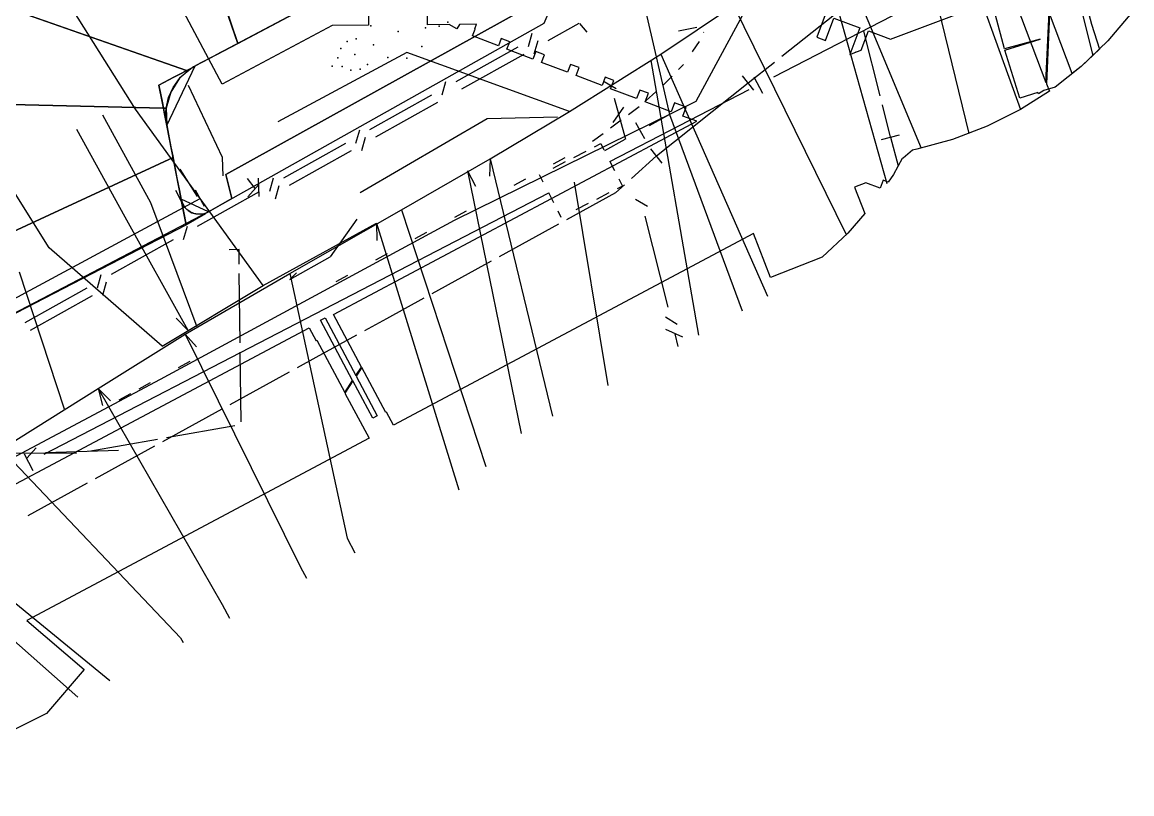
# Model space of a CAD drawing. Header units: metres. Extents: x 17314 to 17509, y 13897 to 14299.
# Drawn here: x 17433.1 to 17493.1, y 13914.4 to 13956.1 of the extents above; entities that cross this region are included whole.
import ezdxf

# ---------------------------------------------------------------- set-up
doc = ezdxf.new("R2010")
doc.units = ezdxf.units.M
for name, color, linetype in [('BOUNDARY', 7, 'Continuous'), ('BUSH', 7, 'Continuous'), ('CURB', 7, 'Continuous'), ('ELECTR_CABLE', 7, 'Continuous'), ('ELECTR_CABLE_COMM', 7, 'Continuous'), ('GRASS', 7, 'Continuous'), ('GROUND', 7, 'Continuous'), ('HEAT', 7, 'Continuous'), ('OVERHEAD_POWER_LINE', 7, 'Continuous'), ('SEWER', 7, 'Continuous'), ('SIDEWALK_PATH', 7, 'Continuous'), ('TREE', 7, 'Continuous'), ('WATER_PIPELINE', 7, 'Continuous')]:
    doc.layers.add(name, color=color, linetype=linetype)

msp = doc.modelspace()

# ---------------------------------------------------------------- linework, layer by layer
at = {"layer": 'BOUNDARY'}
msp.add_lwpolyline([(17463.279, 13958.479), (17444.112, 13947.837), (17444.432, 13946.539), (17443.176, 13945.819), (17425.507, 13936.593)], dxfattribs=at)
at = {"layer": 'BUSH'}
for p in [(17451.96, 13955.874), (17455.642, 13955.855), (17456.113, 13956.067), (17454.916, 13955.771), (17450.677, 13955.032), (17451.162, 13955.178), (17452.104, 13954.857), (17454.703, 13954.767), (17450.172, 13954.137), (17450.323, 13954.642), (17451.097, 13954.332), (17452.867, 13954.17), (17453.894, 13954.134), (17449.854, 13953.7), (17450.396, 13953.668), (17450.87, 13953.486), (17451.37, 13953.533), (17451.771, 13953.793)]:
    msp.add_point(p, dxfattribs=at)
at = {"layer": 'CURB'}
for points in [[(17443.176, 13945.819), (17441.697, 13946.496), (17440.921, 13950.488), (17442.462, 13953.711), (17462.497, 13964.329), (17463.965, 13963.478)], [(17463.934, 13963.694), (17464.184, 13962.723), (17461.309, 13955.997), (17443.168, 13945.814), (17443.101, 13945.78)], [(17395.155, 13915.057), (17398.874, 13914.351), (17404.749, 13917.521), (17404.392, 13918.181), (17406.152, 13919.131), (17406.509, 13918.472), (17429.462, 13930.862), (17440.578, 13936.77), (17456.483, 13945.373), (17469.552, 13951.806), (17473.008, 13958.212)], [(17469.947, 13955.515), (17469.959, 13955.54)], [(17469.368, 13954.505), (17469.726, 13955.033)], [(17469.341, 13954.467), (17469.368, 13954.505)], [(17468.596, 13953.511), (17468.864, 13953.792)], [(17467.743, 13952.646), (17468.248, 13953.152)], [(17466.843, 13951.831), (17467.374, 13952.309)], [(17465.887, 13951.083), (17466.461, 13951.509)], [(17464.912, 13950.358), (17465.486, 13950.785)], [(17463.936, 13949.634), (17464.51, 13950.06)], [(17461.839, 13948.416), (17462.468, 13948.756)], [(17459.701, 13947.261), (17460.33, 13947.601)], [(17456.495, 13945.528), (17457.124, 13945.868)], [(17454.357, 13944.373), (17454.986, 13944.713)], [(17452.22, 13943.218), (17452.849, 13943.558)], [(17450.083, 13942.06), (17450.711, 13942.402)], [(17441.551, 13937.407), (17442.178, 13937.749)], [(17439.417, 13936.244), (17440.045, 13936.586)], [(17438.351, 13935.662), (17438.978, 13936.004)]]:
    msp.add_lwpolyline(points, dxfattribs=at)
at = {"layer": 'ELECTR_CABLE'}
for points in [[(17481.15, 13962.93), (17484.283, 13950.057)], [(17483.722, 13960.7), (17487.085, 13951.346)], [(17476.28, 13960.05), (17479.866, 13947.344)], [(17477.04, 13960.46), (17481.713, 13949.263)], [(17439.219, 13951.369), (17434.992, 13958.102)], [(17467.63, 13954.34), (17471.57, 13956.97)], [(17471.57, 13956.97), (17477.658, 13944.586)], [(17474.173, 13954.23), (17477.02, 13956.494)], [(17479.495, 13952.091), (17478.619, 13955.592)], [(17453.899, 13954.425), (17446.932, 13950.684)], [(17462.69, 13951.25), (17453.899, 13954.425)], [(17462.69, 13951.25), (17467.63, 13954.34)], [(17467.63, 13954.34), (17473.401, 13941.251)], [(17467.09, 13954), (17469.668, 13939.151)], [(17472.358, 13952.787), (17473.781, 13953.919)], [(17472.669, 13952.396), (17472.047, 13953.178)], [(17443.928, 13948.763), (17442.097, 13952.656)], [(17467.402, 13948.842), (17472.358, 13952.787)], [(17446.14, 13941.84), (17439.219, 13951.369)], [(17458.41, 13948.68), (17462.69, 13951.25)], [(17480.054, 13949.855), (17479.616, 13951.606)], [(17434.551, 13943.88), (17430.324, 13950.613)], [(17440.056, 13946.306), (17437.468, 13951.041)], [(17458.242, 13950.84), (17451.374, 13946.851)], [(17462.04, 13950.93), (17458.242, 13950.84)], [(17438.66, 13945.538), (17436.063, 13950.267)], [(17479.572, 13949.724), (17480.536, 13949.986)], [(17480.054, 13949.855), (17480.476, 13948.307)], [(17443.966, 13947.772), (17443.928, 13948.763)], [(17453.61, 13945.93), (17458.41, 13948.68)], [(17458.41, 13948.68), (17458.379, 13947.746)], [(17458.41, 13948.68), (17461.782, 13934.772)], [(17466.044, 13947.62), (17467.402, 13948.842)], [(17467.713, 13948.451), (17467.091, 13949.233)], [(17441.633, 13948.133), (17442.567, 13946.653)], [(17457.18, 13948.03), (17460.075, 13933.824)], [(17457.18, 13948.03), (17457.605, 13947.198)], [(17441.866, 13946.092), (17441.4, 13946.976)], [(17442.954, 13946.107), (17442.48, 13946.987)], [(17462.553, 13945.409), (17465.207, 13946.867)], [(17465.207, 13946.867), (17465.672, 13947.286)], [(17427.103, 13938.131), (17442.717, 13946.547)], [(17442.558, 13939.584), (17440.056, 13946.306)], [(17447.57, 13942.48), (17453.61, 13945.93)], [(17453.61, 13945.93), (17458.177, 13932.043)], [(17442.076, 13939.403), (17438.66, 13945.538)], [(17446.14, 13941.84), (17452.26, 13945.21)], [(17452.26, 13945.21), (17456.705, 13930.778)], [(17452.26, 13945.21), (17452.286, 13944.276)], [(17458.912, 13943.409), (17462.115, 13945.168)], [(17440.67, 13938.56), (17434.551, 13943.88)], [(17444.826, 13943.78), (17444.286, 13943.763)], [(17444.836, 13942.991), (17444.826, 13943.78)], [(17455.272, 13941.409), (17458.474, 13943.168)], [(17435.38, 13935.15), (17432.946, 13942.553)], [(17441.91, 13939.21), (17447.57, 13942.48)], [(17444.89, 13938.731), (17444.842, 13942.491)], [(17447.57, 13942.48), (17450.669, 13928.171)], [(17440.67, 13938.56), (17446.14, 13941.84)], [(17452.81, 13940.056), (17454.834, 13941.168)], [(17442.076, 13939.403), (17441.42, 13940.068)], [(17451.631, 13939.408), (17452.81, 13940.056)], [(17437.21, 13936.26), (17441.91, 13939.21)], [(17441.91, 13939.21), (17448.157, 13926.6)], [(17441.91, 13939.21), (17442.534, 13938.515)], [(17448.993, 13937.959), (17451.193, 13939.168)], [(17444.944, 13934.472), (17444.896, 13938.231)], [(17447.991, 13937.408), (17448.993, 13937.959)], [(17444.35, 13935.408), (17447.553, 13937.167)], [(17431.98, 13932.98), (17437.21, 13936.26)], [(17437.21, 13936.26), (17443.921, 13924.586)], [(17437.21, 13936.26), (17437.442, 13935.355)], [(17437.21, 13936.26), (17437.875, 13935.604)], [(17440.71, 13933.408), (17443.912, 13935.167)], [(17440.903, 13933.612), (17444.607, 13934.257)], [(17436.707, 13932.881), (17440.411, 13933.526)], [(17437.069, 13931.408), (17440.271, 13933.167)], [(17431.98, 13932.98), (17441.669, 13922.787)], [(17432.457, 13932.787), (17436.041, 13932.765)], [(17433.428, 13929.407), (17436.631, 13931.167)], [(17426.67, 13929.61), (17437.847, 13920.474)], [(17425.53, 13928.93), (17436.115, 13919.57)], [(17450.669, 13928.171), (17451.087, 13927.387)], [(17448.157, 13926.6), (17448.467, 13926.019)], [(17443.921, 13924.586), (17444.314, 13923.851)], [(17441.669, 13922.787), (17441.801, 13922.539)]]:
    msp.add_lwpolyline(points, dxfattribs=at)
at = {"layer": 'ELECTR_CABLE_COMM'}
for points in [[(17489.391, 13960.65), (17490.995, 13954.28)], [(17461.549, 13955.084), (17463.228, 13956.023)], [(17463.244, 13956.005), (17463.637, 13955.529)], [(17460.471, 13954.751), (17460.675, 13955.472)], [(17469.576, 13955.777), (17468.592, 13955.593)], [(17456.567, 13952.871), (17459.919, 13954.745)], [(17460.793, 13954.358), (17460.997, 13955.079)], [(17456.883, 13952.475), (17460.24, 13954.352)], [(17455.811, 13952.144), (17456.014, 13952.865)], [(17464.577, 13952.863), (17465.229, 13952.494)], [(17451.906, 13950.264), (17455.258, 13952.138)], [(17452.217, 13949.865), (17455.574, 13951.742)], [(17465.104, 13951.956), (17465.718, 13949.742)], [(17465.626, 13951.471), (17465.044, 13950.657)], [(17451.15, 13949.537), (17451.354, 13950.258)], [(17451.46, 13949.138), (17451.664, 13949.859)], [(17447.245, 13947.657), (17450.597, 13949.532)], [(17447.55, 13947.255), (17450.908, 13949.132)], [(17446.489, 13946.93), (17446.693, 13947.652)], [(17442.584, 13945.05), (17445.936, 13946.925)], [(17446.794, 13946.528), (17446.998, 13947.249)], [(17466.264, 13946.51), (17466.908, 13946.126)], [(17466.77, 13945.591), (17468.018, 13940.667)], [(17441.828, 13944.324), (17442.032, 13945.045)], [(17437.924, 13942.444), (17441.275, 13944.318)], [(17437.167, 13941.717), (17437.371, 13942.438)], [(17433.263, 13939.837), (17436.614, 13941.711)], [(17437.461, 13941.308), (17437.665, 13942.03)], [(17433.551, 13939.425), (17436.908, 13941.303)], [(17467.881, 13940.132), (17468.524, 13939.748)], [(17468.818, 13939.042), (17467.906, 13939.453)], [(17468.387, 13939.213), (17468.559, 13938.535)], [(17433.353, 13932.504), (17433.865, 13933.051)], [(17434.359, 13932.802), (17438.311, 13932.932)]]:
    msp.add_lwpolyline(points, dxfattribs=at)
at = {"layer": 'GRASS'}
msp.add_lwpolyline([(17447.053, 13956.125), (17446.611, 13955.892), (17445.991, 13955.565), (17445.548, 13955.332), (17444.928, 13955.005), (17444.486, 13954.772), (17443.866, 13954.445), (17443.423, 13954.212), (17442.803, 13953.885), (17442.361, 13953.652), (17442.314, 13953.627), (17441.614, 13953.042), (17441.13, 13952.291), (17440.889, 13951.431), (17440.916, 13950.518), (17441.012, 13950.02), (17441.146, 13949.332), (17441.241, 13948.841), (17441.375, 13948.153), (17441.47, 13947.662), (17441.604, 13946.974), (17441.699, 13946.483), (17441.779, 13946.25), (17441.904, 13946.054), (17442.071, 13945.892), (17442.273, 13945.772), (17442.498, 13945.703), (17442.73, 13945.688), (17442.959, 13945.727), (17443.176, 13945.819), (17444.432, 13946.539), (17444.112, 13947.837), (17463.279, 13958.479)], dxfattribs=at)
at = {"layer": 'GROUND'}
msp.add_lwpolyline([(17463.279, 13958.479), (17444.112, 13947.837), (17444.432, 13946.539), (17443.176, 13945.819), (17443.012, 13945.733), (17442.816, 13945.696), (17442.601, 13945.689), (17442.389, 13945.729), (17442.189, 13945.814), (17442.012, 13945.941), (17441.868, 13946.101), (17441.761, 13946.288), (17441.697, 13946.496), (17441.604, 13946.974), (17441.256, 13948.765), (17441.256, 13948.765), (17440.921, 13950.488), (17440.783, 13951.199), (17440.916, 13950.518), (17440.883, 13950.742), (17440.868, 13950.968), (17440.869, 13951.194), (17440.888, 13951.419), (17441.019, 13952.004), (17441.26, 13952.546), (17441.604, 13953.03), (17442.04, 13953.44), (17441.991, 13953.457), (17442.314, 13953.627), (17442.387, 13953.67), (17442.462, 13953.711), (17444.761, 13954.929), (17454.49, 13960.085)], dxfattribs=at)
at = {"layer": 'HEAT'}
msp.add_lwpolyline([(17486.601, 13972.2), (17490.934, 13955.96), (17491.35, 13954.623), (17490.359, 13953.668), (17488.954, 13952.561), (17488.343, 13952.371), (17488.063, 13952.207), (17488.025, 13952.272), (17487.045, 13951.967), (17486.238, 13954.562), (17488.148, 13955.156), (17486.215, 13954.64), (17481.861, 13970.957)], dxfattribs=at)
at = {"layer": 'OVERHEAD_POWER_LINE'}
for points in [[(17451.192, 13945.425), (17449.752, 13943.381)], [(17447.57, 13942.16), (17449.752, 13943.381)], [(17447.94, 13942.521), (17447.57, 13942.16)]]:
    msp.add_lwpolyline(points, dxfattribs=at)
at = {"layer": 'SEWER'}
for points in [[(17428.809, 13929.012), (17448.613, 13939.555), (17448.989, 13938.849), (17449.036, 13938.875), (17450.54, 13936.05), (17450.969, 13936.702), (17449.236, 13939.957), (17449.481, 13940.087), (17451.143, 13936.966), (17451.446, 13937.426), (17449.937, 13940.26), (17469.574, 13950.715), (17468.826, 13950.988), (17469.004, 13951.476), (17468.377, 13951.709), (17468.194, 13951.229), (17466.792, 13951.763), (17466.97, 13952.23), (17466.501, 13952.404), (17466.325, 13951.941), (17464.923, 13952.476), (17465.094, 13952.925), (17464.626, 13953.099), (17464.456, 13952.654), (17463.054, 13953.188), (17463.219, 13953.62), (17462.75, 13953.793), (17462.587, 13953.366), (17461.186, 13953.901), (17461.343, 13954.315), (17460.875, 13954.488), (17460.719, 13954.079), (17459.317, 13954.613), (17459.468, 13955.009), (17458.999, 13955.183), (17458.85, 13954.792), (17457.448, 13955.326), (17457.592, 13955.704), (17457.572, 13955.712), (17457.665, 13955.963), (17456.744, 13955.954), (17456.611, 13955.714), (17456.188, 13955.948), (17455.025, 13955.936), (17455.005, 13957.936)], [(17451.805, 13957.904), (17451.825, 13955.904), (17449.866, 13955.885), (17443.906, 13952.723), (17441.095, 13958.024)], [(17476.515, 13956.47), (17476.065, 13955.259), (17476.534, 13955.085), (17476.984, 13956.296), (17478.39, 13955.773), (17477.85, 13954.322), (17478.18, 13954.447), (17478.19, 13954.472), (17478.219, 13954.461), (17478.471, 13954.556), (17478.858, 13955.598), (17480.052, 13955.154), (17486.638, 13957.645), (17488.463, 13952.818), (17488.628, 13956.618)], [(17493.105, 13956.597), (17491.806, 13955.063), (17490.359, 13953.668), (17489.885, 13953.294), (17488.66, 13956.535), (17488.495, 13952.735), (17488.645, 13952.338), (17487.084, 13951.346), (17485.289, 13950.443), (17483.411, 13949.725), (17481.471, 13949.199), (17481.244, 13949.149), (17480.739, 13948.728), (17480.695, 13948.698), (17480.213, 13947.838), (17479.927, 13947.43), (17479.663, 13947.527), (17479.505, 13947.093), (17478.718, 13947.38), (17478.11, 13947.15), (17478.661, 13945.731), (17477.745, 13944.67), (17476.364, 13943.361), (17473.567, 13942.275), (17472.646, 13944.647), (17453.18, 13934.283), (17452.804, 13934.99), (17452.756, 13934.964), (17451.461, 13937.397), (17451.158, 13936.937), (17452.301, 13934.791), (17452.056, 13934.66), (17450.984, 13936.673), (17450.556, 13936.021), (17451.856, 13933.579), (17433.345, 13923.723), (17436.451, 13921.072), (17434.414, 13918.686), (17434.376, 13918.667), (17431.623, 13917.305)], [(17445.705, 13947.084), (17445.278, 13947.625)], [(17445.909, 13946.654), (17445.877, 13947.644)], [(17445.889, 13947.292), (17445.309, 13946.635)]]:
    msp.add_lwpolyline(points, dxfattribs=at)
at = {"layer": 'SIDEWALK_PATH'}
for points in [[(17441.991, 13953.457), (17442.314, 13953.627), (17442.387, 13953.67), (17442.462, 13953.711), (17444.761, 13954.929), (17442.444, 13961.655), (17441.975, 13961.766), (17441.468, 13961.948), (17440.977, 13962.19), (17440.511, 13962.49), (17440.083, 13962.843), (17439.721, 13963.22), (17439.368, 13963.678), (17439.093, 13964.141), (17438.985, 13964.437), (17438.916, 13964.651), (17438.843, 13964.837), (17438.744, 13965.12), (17438.667, 13965.409), (17438.623, 13965.603), (17438.586, 13965.798), (17438.567, 13965.944), (17423.004, 13962.022), (17423.266, 13960.022)], [(17444.761, 13954.929), (17454.49, 13960.085), (17452.067, 13965.592), (17447.075, 13962.946), (17446.681, 13962.755), (17446.274, 13962.594), (17445.857, 13962.463), (17445.43, 13962.362), (17445.139, 13962.213), (17444.508, 13961.89), (17444.063, 13961.662), (17443.966, 13961.613), (17443.491, 13961.573), (17442.996, 13961.582), (17442.488, 13961.645)], [(17423.262, 13960.023), (17423.328, 13959.521), (17423.393, 13959.025), (17423.488, 13958.312), (17423.553, 13957.816), (17423.647, 13957.103), (17423.713, 13956.607), (17423.733, 13956.456), (17423.784, 13956.069), (17423.769, 13955.893), (17423.728, 13955.395), (17423.672, 13954.725), (17423.626, 13954.18), (17423.579, 13953.617), (17423.52, 13953.474), (17423.354, 13953.075), (17422.76, 13951.857), (17440.739, 13951.43), (17440.688, 13951.69), (17440.498, 13952.67), (17441.298, 13953.092), (17441.74, 13953.325), (17441.991, 13953.457)], [(17442.04, 13953.44), (17441.991, 13953.457), (17441.74, 13953.325), (17441.298, 13953.092), (17440.498, 13952.67), (17440.684, 13951.712), (17440.739, 13951.43), (17440.888, 13951.419), (17441.019, 13952.004), (17441.26, 13952.546), (17441.604, 13953.03)], [(17440.921, 13950.488), (17440.783, 13951.199), (17440.739, 13951.43), (17422.76, 13951.857), (17422.642, 13951.143), (17422.362, 13950.487), (17421.935, 13949.915), (17421.377, 13949.455), (17420.157, 13948.793), (17422.792, 13943.422), (17422.931, 13943.495), (17423.561, 13943.824), (17424.004, 13944.055), (17424.864, 13944.505), (17425.023, 13943.568), (17425.106, 13943.075), (17425.39, 13941.407), (17441.256, 13948.765)], [(17440.888, 13951.419), (17440.739, 13951.43), (17440.783, 13951.199), (17440.916, 13950.518), (17440.883, 13950.742), (17440.868, 13950.968), (17440.869, 13951.194)], [(17441.702, 13946.472), (17441.604, 13946.974), (17441.256, 13948.765), (17425.39, 13941.407), (17425.428, 13941.182), (17426.036, 13937.603), (17426.15, 13936.93), (17441.963, 13945.124)], [(17443.034, 13945.737), (17442.816, 13945.696), (17442.601, 13945.689), (17442.389, 13945.729), (17442.189, 13945.814), (17442.012, 13945.941), (17441.868, 13946.101), (17441.761, 13946.288), (17441.697, 13946.496), (17441.963, 13945.124)]]:
    msp.add_lwpolyline(points, close=True, dxfattribs=at)
at = {"layer": 'TREE'}
msp.add_point((17453.429, 13955.562), dxfattribs=at)
at = {"layer": 'WATER_PIPELINE'}
for points in [[(17465.331, 13963.106), (17468.102, 13951.077)], [(17473.753, 13953.121), (17481.294, 13957.012)], [(17472.673, 13953.124), (17473.13, 13952.237)], [(17464.878, 13948.543), (17472.42, 13952.433)], [(17468.102, 13951.077), (17466.998, 13950.464)], [(17468.102, 13951.077), (17472.029, 13940.462)], [(17466.765, 13949.766), (17466.281, 13950.638)], [(17464.047, 13949.333), (17464.385, 13949.506)], [(17464.385, 13949.506), (17464.558, 13949.168)], [(17465.686, 13949.736), (17464.582, 13949.123)], [(17462.927, 13948.76), (17463.602, 13949.105)], [(17461.806, 13948.186), (17462.482, 13948.532)], [(17464.878, 13948.543), (17465.132, 13948.048)], [(17461.279, 13947.42), (17461.078, 13947.813)], [(17465.36, 13947.603), (17465.561, 13947.21)], [(17462.948, 13947.425), (17464.765, 13936.428)], [(17465.561, 13947.21), (17465.278, 13947.065)], [(17434.29, 13932.723), (17461.578, 13946.837)], [(17461.853, 13946.3), (17461.578, 13946.837)], [(17463.712, 13946.264), (17463.037, 13945.918)], [(17464.833, 13946.837), (17464.157, 13946.492)], [(17462.254, 13945.517), (17462.081, 13945.855)], [(17433.211, 13932.725), (17433.669, 13931.839)]]:
    msp.add_lwpolyline(points, dxfattribs=at)

doc.saveas('drawing.dxf')
